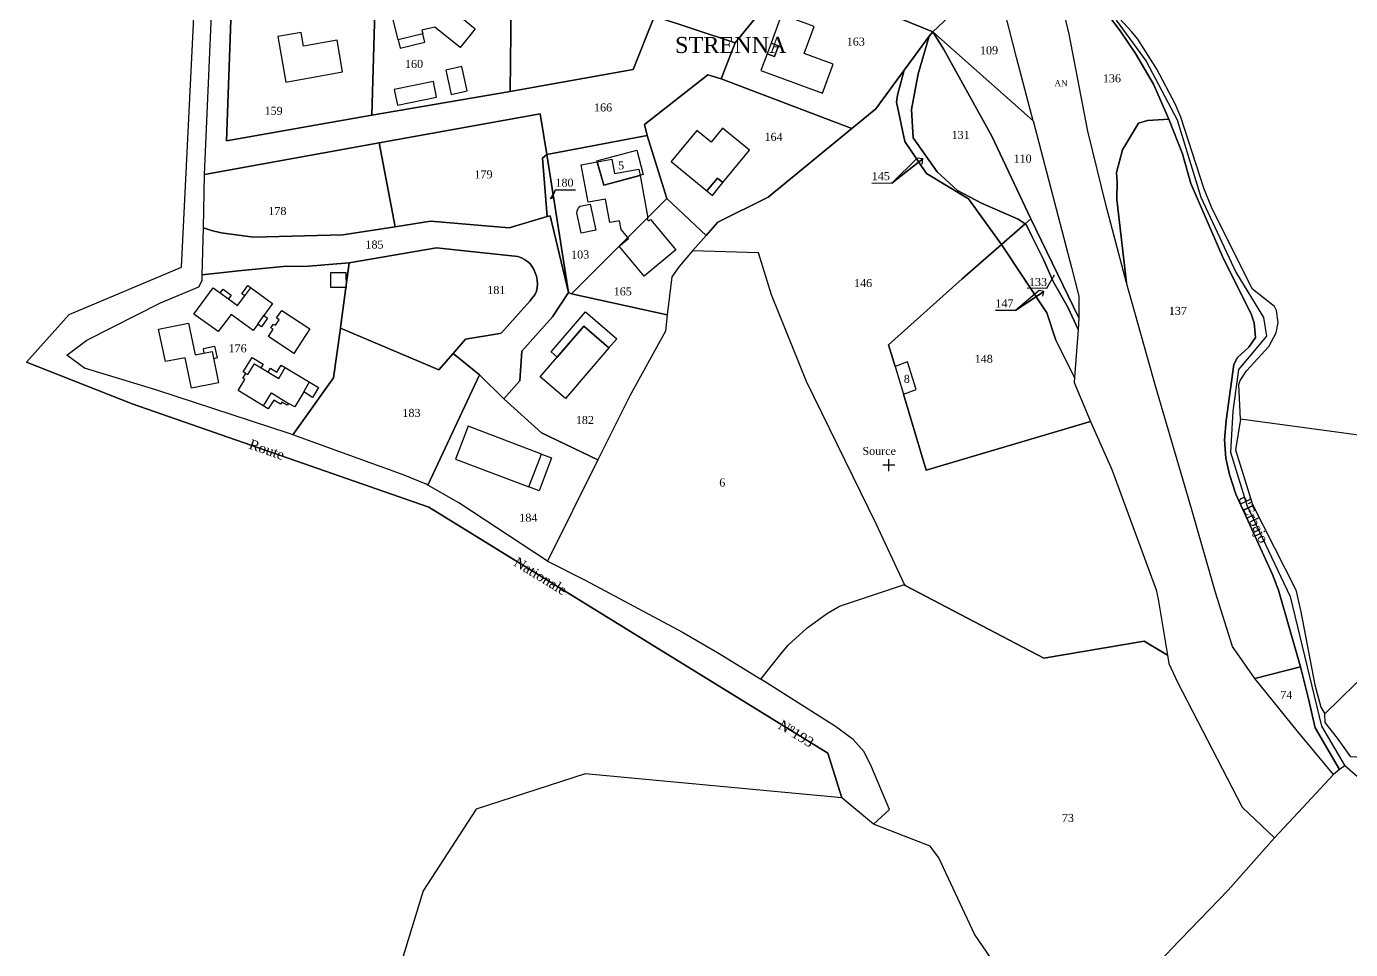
# Model space of a CAD drawing. Extents: x 1208069 to 1208800, y 6151633 to 6153055.
# Drawn here: x 1208068.9 to 1208399.7, y 6152593.2 to 6152823.7 of the extents above; entities that cross this region are included whole.
import ezdxf

# ---------------------------------------------------------------- set-up
doc = ezdxf.new("R2010")
doc.units = 0
doc.linetypes.add('CONTINU', pattern=[0])
doc.layers.get('0').update_dxf_attribs({"linetype": 'CONTINU'})
for name, color, linetype in [('1LIEUDIT', 7, 'CONTINU'), ('1PARCELLE', 7, 'CONTINU'), ('1SECTION', 7, 'CONTINU'), ('1SUBDSECT', 7, 'CONTINU'), ('1TROUPARCELLE', 7, 'CONTINU'), ('1ZONCOMM', 7, 'CONTINU'), ('3BATIDUR', 7, 'CONTINU'), ('3BATILEGER', 7, 'CONTINU'), ('3CALVAIRE', 7, 'CONTINU'), ('3CALVAIRETEX', 7, 'CONTINU'), ('3FISCLINE', 7, 'CONTINUOUS'), ('3FLECHEPAR', 7, 'CONTINU'), ('3LIEUDITTEX', 7, 'CONTINU'), ('3PARCELLETEX', 7, 'CONTINU'), ('3PISCINE', 7, 'CONTINUOUS'), ('3ZONCOMMTEX', 7, 'CONTINU')]:
    doc.layers.add(name, color=color, linetype=linetype)
doc.styles.get("Standard").update_dxf_attribs({"font": 'Times New Roman'})

# ---------------------------------------------------------------- blocks, each defined once
blk = doc.blocks.new('DETATOPO')
for points in [[(-1.5, 0), (1.5, 0)], [(0, -1.5), (0, 1.5)]]:
    blk.add_lwpolyline(points)

msp = doc.modelspace()

# ---------------------------------------------------------------- linework, layer by layer
at = {"layer": '1LIEUDIT'}
for points in [[(1208314.12, 6152584.87), (1208305.82, 6152596.95), (1208296.86, 6152616.06), (1208294.71, 6152618.97), (1208280.54, 6152624.46), (1208272.68, 6152631.04), (1208269.15, 6152642.18), (1208169.44, 6152703.63), (1208095.33, 6152729.45), (1208068.94, 6152739.84), (1208079.58, 6152751.73), (1208107.63, 6152763.56), (1208118.57, 6152984.8)], [(1208427.49, 6152613.71), (1208398.34, 6152639.04), (1208396.98, 6152638.16), (1208390.87, 6152648.51), (1208389.25, 6152655.8), (1208387.25, 6152663.76), (1208381.76, 6152682.93), (1208380.23, 6152686.83), (1208371.11, 6152706.88), (1208369.52, 6152711.79), (1208368.62, 6152715.92), (1208368.24, 6152720.47), (1208368.63, 6152725.28), (1208370.55, 6152739.24), (1208371.51, 6152740.99), (1208374.35, 6152743.62), (1208375.96, 6152746.02), (1208375.69, 6152749.72), (1208375.02, 6152751.66), (1208367.72, 6152766.27), (1208359.82, 6152784.49), (1208357.73, 6152791.88), (1208354.32, 6152800.58), (1208350.49, 6152809.33), (1208346.06, 6152816.98), (1208342.16, 6152822.58), (1208338.08, 6152828.07)], [(1208338.08, 6152828.07), (1208342.16, 6152822.58), (1208346.06, 6152816.98), (1208350.49, 6152809.33), (1208354.32, 6152800.58), (1208357.73, 6152791.88), (1208359.82, 6152784.49), (1208367.72, 6152766.27), (1208375.02, 6152751.66), (1208375.69, 6152749.72), (1208375.96, 6152746.02), (1208374.35, 6152743.62), (1208371.51, 6152740.99), (1208370.55, 6152739.24), (1208368.63, 6152725.28), (1208368.24, 6152720.47), (1208368.62, 6152715.92), (1208369.52, 6152711.79), (1208371.11, 6152706.88), (1208380.23, 6152686.83), (1208381.76, 6152682.93), (1208387.25, 6152663.76), (1208389.25, 6152655.8), (1208390.87, 6152648.51), (1208396.98, 6152638.16), (1208395.48, 6152636.87), (1208387.8, 6152628.63), (1208380.77, 6152621.08), (1208369.17, 6152607.97), (1208354.96, 6152593.21), (1208344.14, 6152581.55)]]:
    msp.add_lwpolyline(points, dxfattribs=at)
at = {"layer": '1PARCELLE'}
for points in [[(1208219.58, 6152851.13), (1208224.48, 6152863.78), (1208238.1, 6152858.42), (1208248.78, 6152854.16), (1208273.06, 6152844.83), (1208269.18, 6152833.12), (1208259.71, 6152836.5), (1208245.97, 6152819.61), (1208225.86, 6152826.29), (1208219.58, 6152851.13)], [(1208189.75, 6152807.5), (1208190.24, 6152844.19), (1208219.58, 6152851.13), (1208225.86, 6152826.29), (1208225.75, 6152826.09), (1208220.5, 6152813), (1208189.75, 6152807.5)], [(1208156.2, 6152836.04), (1208190.24, 6152844.19), (1208189.75, 6152807.5), (1208155.26, 6152801.53), (1208156.2, 6152836.04)], [(1208303.76, 6152830.35), (1208295.37, 6152822.34), (1208269.18, 6152833.12), (1208273.06, 6152844.83), (1208283.58, 6152840.66), (1208302.01, 6152831.24), (1208303.76, 6152830.35)], [(1208305.19, 6152831.7), (1208303.76, 6152830.35), (1208295.37, 6152822.34), (1208320.48, 6152800.16), (1208316.26, 6152815.94), (1208312.54, 6152830.69), (1208311.2, 6152837.25), (1208305.19, 6152831.7)], [(1208354.32, 6152800.58), (1208349.04, 6152800.24), (1208346.74, 6152799.59), (1208342.77, 6152792.93), (1208341.26, 6152787.27), (1208341.41, 6152784.92), (1208341.38, 6152780.48), (1208343.79, 6152759.66), (1208338.71, 6152778.94), (1208334.14, 6152797.58), (1208329.42, 6152821.78), (1208326.15, 6152835.93), (1208325.65, 6152838.8), (1208330.12, 6152832.58), (1208333.75, 6152830.87), (1208335.83, 6152830.78), (1208338.08, 6152828.07), (1208342.16, 6152822.58), (1208346.06, 6152816.98), (1208350.49, 6152809.33), (1208354.32, 6152800.58)], [(1208120.12, 6152827.59), (1208156.2, 6152836.04), (1208155.26, 6152801.53), (1208118.89, 6152795.16), (1208120.12, 6152827.59)], [(1208269.18, 6152833.12), (1208295.37, 6152822.34), (1208294.45, 6152821.25), (1208291.74, 6152817.56), (1208288.24, 6152812.79), (1208281.17, 6152803.16), (1208275.13, 6152798.19), (1208242.47, 6152810.63), (1208245.97, 6152819.61), (1208259.71, 6152836.5), (1208269.18, 6152833.12)], [(1208288.24, 6152812.79), (1208291.74, 6152817.56), (1208294.45, 6152821.25), (1208291.75, 6152811.85), (1208290.03, 6152802.93), (1208290.49, 6152795.87), (1208296.46, 6152787.38), (1208301.54, 6152782.7), (1208307.58, 6152779.57), (1208316.7, 6152775.6), (1208318.43, 6152774.41), (1208312.58, 6152769.29), (1208304.3, 6152780.62), (1208293.81, 6152787.01), (1208288.37, 6152794.98), (1208286.29, 6152804.83), (1208286.55, 6152806.53), (1208288.24, 6152812.79)], [(1208295.37, 6152822.34), (1208298.13, 6152817.95), (1208310.13, 6152796.28), (1208319.86, 6152775.66), (1208318.43, 6152774.41), (1208316.7, 6152775.6), (1208307.58, 6152779.57), (1208301.54, 6152782.7), (1208296.46, 6152787.38), (1208290.49, 6152795.87), (1208290.03, 6152802.93), (1208291.75, 6152811.85), (1208294.45, 6152821.25), (1208295.37, 6152822.34)], [(1208295.37, 6152822.34), (1208320.48, 6152800.16), (1208329.99, 6152763.48), (1208331.9, 6152756.36), (1208331.88, 6152750.9), (1208319.86, 6152775.66), (1208310.13, 6152796.28), (1208298.13, 6152817.95), (1208295.37, 6152822.34)], [(1208228.95, 6152780.72), (1208224, 6152796.45), (1208223.31, 6152799.26), (1208239.21, 6152811.66), (1208242.47, 6152810.63), (1208275.13, 6152798.19), (1208254.24, 6152781.04), (1208241.7, 6152774.83), (1208238.74, 6152771.54), (1208228.95, 6152780.72)], [(1208288.48, 6152684.05), (1208288.34, 6152684.34), (1208281.21, 6152699.5), (1208263.85, 6152735), (1208255.04, 6152756.71), (1208251.87, 6152767.2), (1208235.32, 6152767.71), (1208238.74, 6152771.54), (1208241.7, 6152774.83), (1208254.24, 6152781.04), (1208275.13, 6152798.19), (1208281.17, 6152803.16), (1208288.24, 6152812.79), (1208286.55, 6152806.53), (1208286.29, 6152804.83), (1208288.37, 6152794.98), (1208293.81, 6152787.01), (1208304.3, 6152780.62), (1208312.58, 6152769.29), (1208302.71, 6152760.65), (1208284.31, 6152744.22), (1208285.95, 6152738.76), (1208288.02, 6152731.89), (1208293.75, 6152712.85), (1208334.79, 6152725), (1208340.12, 6152713.06), (1208351.16, 6152682.96), (1208351.66, 6152680.7), (1208354.02, 6152666.67), (1208348.19, 6152670.18), (1208323.12, 6152665.89), (1208288.48, 6152684.05)], [(1208157.09, 6152794.62), (1208197.28, 6152801.88), (1208198.94, 6152791.72), (1208197.83, 6152790.82), (1208199.07, 6152776.22), (1208189.54, 6152773.4), (1208169.9, 6152775.06), (1208161.03, 6152773.65), (1208157.09, 6152794.62)], [(1208387.25, 6152663.76), (1208375.84, 6152660.88), (1208370.26, 6152668.82), (1208365.97, 6152682.34), (1208360.08, 6152702.94), (1208351.06, 6152733.62), (1208343.79, 6152759.66), (1208341.38, 6152780.48), (1208341.41, 6152784.92), (1208341.26, 6152787.27), (1208342.77, 6152792.93), (1208346.74, 6152799.59), (1208349.04, 6152800.24), (1208354.32, 6152800.58), (1208357.73, 6152791.88), (1208359.82, 6152784.49), (1208367.72, 6152766.27), (1208375.02, 6152751.66), (1208375.69, 6152749.72), (1208375.96, 6152746.02), (1208374.35, 6152743.62), (1208371.51, 6152740.99), (1208370.55, 6152739.24), (1208368.63, 6152725.28), (1208368.24, 6152720.47), (1208368.62, 6152715.92), (1208369.52, 6152711.79), (1208371.11, 6152706.88), (1208380.23, 6152686.83), (1208381.76, 6152682.93), (1208387.25, 6152663.76)], [(1208113.13, 6152773.45), (1208113.42, 6152786.73), (1208157.09, 6152794.62), (1208161.03, 6152773.65), (1208148.01, 6152771.63), (1208125.64, 6152771.12), (1208117.61, 6152772.19), (1208115.16, 6152772.76), (1208113.13, 6152773.45)], [(1208204.37, 6152757.26), (1208198.94, 6152791.72), (1208224, 6152796.45), (1208228.95, 6152780.72), (1208205.14, 6152756.97), (1208204.37, 6152757.26)], [(1208198.94, 6152791.72), (1208204.37, 6152757.26), (1208199.75, 6152776.42), (1208199.07, 6152776.22), (1208197.83, 6152790.82), (1208198.94, 6152791.72)], [(1208213.2, 6152784.03), (1208211.43, 6152790.16), (1208221.44, 6152792.84), (1208223.01, 6152786.74), (1208213.2, 6152784.03)], [(1208205.14, 6152756.97), (1208228.95, 6152780.72), (1208238.74, 6152771.54), (1208235.32, 6152767.71), (1208231.97, 6152763.77), (1208230.21, 6152761.14), (1208229.01, 6152751.72), (1208205.14, 6152756.97)], [(1208149.6, 6152764.71), (1208138.42, 6152763.74), (1208133.92, 6152763.86), (1208121.87, 6152762.64), (1208112.87, 6152761.67), (1208113.13, 6152773.45), (1208115.16, 6152772.76), (1208117.61, 6152772.19), (1208125.64, 6152771.12), (1208148.01, 6152771.63), (1208161.03, 6152773.65), (1208169.9, 6152775.06), (1208189.54, 6152773.4), (1208199.07, 6152776.22), (1208199.75, 6152776.42), (1208204.37, 6152757.26), (1208200.4, 6152751.15), (1208192.71, 6152742.58), (1208192.18, 6152735.17), (1208188.21, 6152730.69), (1208182.09, 6152736.67), (1208175.52, 6152742.01), (1208178.66, 6152745.62), (1208187.18, 6152747), (1208187.58, 6152747.18), (1208194.66, 6152755.11), (1208195.22, 6152755.74), (1208195.91, 6152756.68), (1208196.34, 6152757.56), (1208196.55, 6152758.46), (1208196.62, 6152759.45), (1208196.54, 6152760.35), (1208196.36, 6152761.32), (1208196.07, 6152762.21), (1208195.69, 6152763.01), (1208195.16, 6152763.86), (1208194.76, 6152764.4), (1208194.12, 6152765.01), (1208193.4, 6152765.52), (1208192.59, 6152765.96), (1208191.74, 6152766.22), (1208171.37, 6152768.39), (1208149.6, 6152764.71)], [(1208312.58, 6152769.29), (1208318.43, 6152774.41), (1208318.68, 6152774.24), (1208320.27, 6152770.99), (1208323, 6152765.48), (1208325.44, 6152760.01), (1208329.15, 6152753.57), (1208331.7, 6152748.03), (1208330.76, 6152736.07), (1208326.12, 6152745.32), (1208323.87, 6152752.2), (1208312.58, 6152769.29)], [(1208318.43, 6152774.41), (1208319.86, 6152775.66), (1208331.88, 6152750.9), (1208331.7, 6152748.03), (1208329.15, 6152753.57), (1208325.44, 6152760.01), (1208323, 6152765.48), (1208320.27, 6152770.99), (1208318.68, 6152774.24), (1208318.43, 6152774.41)], [(1208147.37, 6152748.37), (1208147.39, 6152748.5), (1208149.6, 6152764.71), (1208171.37, 6152768.39), (1208191.74, 6152766.22), (1208192.59, 6152765.96), (1208193.4, 6152765.52), (1208194.12, 6152765.01), (1208194.76, 6152764.4), (1208195.16, 6152763.86), (1208195.69, 6152763.01), (1208196.07, 6152762.21), (1208196.36, 6152761.32), (1208196.54, 6152760.35), (1208196.62, 6152759.45), (1208196.55, 6152758.46), (1208196.34, 6152757.56), (1208195.91, 6152756.68), (1208195.22, 6152755.74), (1208194.66, 6152755.11), (1208187.58, 6152747.18), (1208187.18, 6152747), (1208178.66, 6152745.62), (1208175.52, 6152742.01), (1208171.96, 6152737.93), (1208147.37, 6152748.37)], [(1208252.39, 6152660.66), (1208257.27, 6152666.76), (1208259.22, 6152669.18), (1208263.93, 6152673.39), (1208268.81, 6152676.97), (1208272.08, 6152678.88), (1208288.34, 6152684.34), (1208281.21, 6152699.5), (1208263.85, 6152735), (1208255.04, 6152756.71), (1208251.87, 6152767.2), (1208235.32, 6152767.71), (1208231.97, 6152763.77), (1208230.21, 6152761.14), (1208229.01, 6152751.72), (1208228.56, 6152747.6), (1208219.66, 6152731.49), (1208211.69, 6152715.44), (1208199.12, 6152690.13), (1208208.51, 6152685.41), (1208232.86, 6152672.46), (1208242.04, 6152667.09), (1208252.39, 6152660.66)], [(1208288.02, 6152731.89), (1208291.18, 6152733.01), (1208289.07, 6152739.91), (1208285.95, 6152738.76), (1208284.31, 6152744.22), (1208302.71, 6152760.65), (1208312.58, 6152769.29), (1208323.87, 6152752.2), (1208326.12, 6152745.32), (1208330.76, 6152736.07), (1208330.66, 6152734.78), (1208334.79, 6152725), (1208293.75, 6152712.85), (1208288.02, 6152731.89)], [(1208135.48, 6152721.71), (1208134.58, 6152722.04), (1208101.54, 6152732.84), (1208083.47, 6152738.36), (1208079.01, 6152741.57), (1208083.99, 6152745.34), (1208102.39, 6152754.67), (1208112.04, 6152758.65), (1208112.83, 6152760.28), (1208112.87, 6152761.67), (1208121.87, 6152762.64), (1208133.92, 6152763.86), (1208138.42, 6152763.74), (1208149.6, 6152764.71), (1208147.39, 6152748.5), (1208147.37, 6152748.37), (1208145.63, 6152735.92), (1208135.48, 6152721.71)], [(1208204.37, 6152757.26), (1208205.14, 6152756.97), (1208229.01, 6152751.72), (1208228.56, 6152747.6), (1208219.66, 6152731.49), (1208211.69, 6152715.44), (1208197.63, 6152722.23), (1208188.21, 6152730.69), (1208192.18, 6152735.17), (1208192.71, 6152742.58), (1208200.4, 6152751.15), (1208204.37, 6152757.26)], [(1208169.25, 6152709.13), (1208168.8, 6152709.39), (1208163.28, 6152711.65), (1208135.48, 6152721.71), (1208145.63, 6152735.92), (1208147.37, 6152748.37), (1208171.96, 6152737.93), (1208175.52, 6152742.01), (1208182.09, 6152736.67), (1208169.25, 6152709.13)], [(1208285.95, 6152738.76), (1208288.02, 6152731.89), (1208291.18, 6152733.01), (1208289.07, 6152739.91), (1208285.95, 6152738.76)], [(1208176.92, 6152704.76), (1208169.25, 6152709.13), (1208182.09, 6152736.67), (1208188.21, 6152730.69), (1208197.63, 6152722.23), (1208211.69, 6152715.44), (1208199.12, 6152690.13), (1208176.92, 6152704.76)], [(1208429.5, 6152717.33), (1208402.44, 6152721.51), (1208372.29, 6152725.61), (1208371.04, 6152717.96), (1208375.28, 6152704.29), (1208386.06, 6152683.01), (1208387.32, 6152677.54), (1208390.82, 6152659.23), (1208392.32, 6152653.73), (1208393.35, 6152652.02), (1208404.73, 6152663.21), (1208407.02, 6152665.14), (1208418.91, 6152673.86), (1208447.48, 6152691.24), (1208439.24, 6152702.96), (1208435.67, 6152708.94), (1208429.5, 6152717.33)], [(1208393.35, 6152652.02), (1208404.73, 6152663.21), (1208407.02, 6152665.14), (1208418.91, 6152673.86), (1208447.48, 6152691.24), (1208439.24, 6152702.96), (1208450.73, 6152712.36), (1208468.73, 6152705.88), (1208491.77, 6152697.21), (1208495.44, 6152695.34), (1208502.36, 6152690.96), (1208501.45, 6152690.08), (1208498.15, 6152685.32), (1208493.4, 6152678.92), (1208485.17, 6152665.98), (1208474.72, 6152650.11), (1208469.31, 6152642.3), (1208465.74, 6152636.9), (1208440.77, 6152638.75), (1208399.82, 6152641.27), (1208396.47, 6152645.96), (1208393.43, 6152649.89), (1208393.35, 6152652.02)], [(1208387.25, 6152663.76), (1208389.25, 6152655.8), (1208390.87, 6152648.51), (1208396.98, 6152638.16), (1208395.48, 6152636.87), (1208386.42, 6152647.76), (1208375.84, 6152660.88), (1208387.25, 6152663.76)]]:
    msp.add_lwpolyline(points, close=True, dxfattribs=at)
for points in [[(1208225.86, 6152826.29), (1208245.97, 6152819.61), (1208242.47, 6152810.63), (1208239.21, 6152811.66), (1208223.31, 6152799.26), (1208224, 6152796.45), (1208198.94, 6152791.72), (1208197.28, 6152801.88), (1208157.09, 6152794.62), (1208113.42, 6152786.73), (1208115.73, 6152840.13)], [(1208120.12, 6152827.59), (1208118.89, 6152795.16), (1208155.26, 6152801.53), (1208189.75, 6152807.5), (1208220.5, 6152813), (1208225.75, 6152826.09)], [(1208402.44, 6152721.51), (1208372.29, 6152725.61), (1208371.81, 6152734.31), (1208372.18, 6152735.26), (1208373.75, 6152737.72), (1208379.33, 6152743.8), (1208381.2, 6152747.21), (1208381.7, 6152749.74), (1208381.23, 6152752.73), (1208380.78, 6152753.79), (1208375.28, 6152758.11), (1208365.18, 6152778.18), (1208363.07, 6152783.34), (1208357.33, 6152801.05), (1208355.9, 6152804.39), (1208351.33, 6152813.05), (1208346.58, 6152820.55), (1208345.02, 6152822.48), (1208341.01, 6152826.77)], [(1208314.12, 6152584.87), (1208305.82, 6152596.95), (1208296.86, 6152616.06), (1208294.71, 6152618.97), (1208280.54, 6152624.46), (1208284.56, 6152628.15), (1208280.08, 6152638.82), (1208278.22, 6152642.5), (1208275.49, 6152645.62), (1208271.1, 6152648.84), (1208252.39, 6152660.66), (1208257.27, 6152666.76), (1208259.22, 6152669.18), (1208263.93, 6152673.39), (1208268.81, 6152676.97), (1208272.08, 6152678.88), (1208288.34, 6152684.34), (1208288.48, 6152684.05), (1208323.12, 6152665.89), (1208348.19, 6152670.18), (1208354.02, 6152666.67), (1208354.02, 6152666.67), (1208354.38, 6152664.63), (1208356.51, 6152659.96), (1208372.68, 6152628.72), (1208380.77, 6152621.08), (1208369.17, 6152607.97), (1208354.96, 6152593.21), (1208344.14, 6152581.55)]]:
    msp.add_lwpolyline(points, dxfattribs=at)
at = {"layer": '1SECTION'}
for points in [[(1208314.12, 6152584.87), (1208305.82, 6152596.95), (1208296.86, 6152616.06), (1208294.71, 6152618.97), (1208280.54, 6152624.46), (1208272.68, 6152631.04), (1208269.15, 6152642.18), (1208169.44, 6152703.63), (1208095.33, 6152729.45), (1208068.94, 6152739.84), (1208079.58, 6152751.73), (1208107.63, 6152763.56), (1208118.57, 6152984.8), (1208118.78, 6153053.29), (1208131.3, 6153054.3), (1208150.49, 6153054.81), (1208169.85, 6153050.05), (1208188.46, 6153043.63), (1208217.72, 6153045.84), (1208256.95, 6153044.78), (1208282.58, 6153043.2), (1208303.16, 6153040.18), (1208404.16, 6153015.8)], [(1208427.49, 6152613.71), (1208398.34, 6152639.04), (1208396.98, 6152638.16), (1208395.48, 6152636.87), (1208387.8, 6152628.63), (1208387.8, 6152628.63), (1208380.77, 6152621.08), (1208369.17, 6152607.97), (1208354.96, 6152593.21), (1208344.14, 6152581.55)]]:
    msp.add_lwpolyline(points, dxfattribs=at)
at = {"layer": '1SUBDSECT'}
for points in [[(1208314.12, 6152584.87), (1208305.82, 6152596.95), (1208296.86, 6152616.06), (1208294.71, 6152618.97), (1208280.54, 6152624.46), (1208272.68, 6152631.04), (1208269.15, 6152642.18), (1208169.44, 6152703.63), (1208095.33, 6152729.45), (1208068.94, 6152739.84), (1208079.58, 6152751.73), (1208107.63, 6152763.56), (1208118.57, 6152984.8), (1208118.78, 6153053.29), (1208131.3, 6153054.3), (1208150.49, 6153054.81), (1208169.85, 6153050.05), (1208188.46, 6153043.63), (1208217.72, 6153045.84), (1208256.95, 6153044.78), (1208282.58, 6153043.2), (1208303.16, 6153040.18), (1208404.16, 6153015.8)], [(1208427.49, 6152613.71), (1208398.34, 6152639.04), (1208396.98, 6152638.16), (1208395.48, 6152636.87), (1208387.8, 6152628.63), (1208387.8, 6152628.63), (1208380.77, 6152621.08), (1208369.17, 6152607.97), (1208354.96, 6152593.21), (1208344.14, 6152581.55)]]:
    msp.add_lwpolyline(points, dxfattribs=at)
at = {"layer": '1TROUPARCELLE'}
msp.add_lwpolyline([(1208211.43, 6152790.16), (1208221.44, 6152792.84), (1208223.01, 6152786.74), (1208213.2, 6152784.03), (1208211.43, 6152790.16)], close=True, dxfattribs=at)
at = {"layer": '1ZONCOMM'}
for points in [[(1208341.19, 6152825.29), (1208348.7, 6152815.04), (1208356.4, 6152800.41), (1208362.38, 6152781.04), (1208371.09, 6152762.35), (1208378, 6152751.02), (1208378.73, 6152746.33), (1208371.77, 6152738.03), (1208370.35, 6152727.63), (1208369.79, 6152717.39), (1208373.81, 6152704.16), (1208384.65, 6152681.36), (1208392.45, 6152648.92), (1208398.34, 6152639.04)], [(1208341.19, 6152825.29), (1208348.7, 6152815.04), (1208356.4, 6152800.41), (1208362.38, 6152781.04), (1208371.09, 6152762.35), (1208378, 6152751.02), (1208378.73, 6152746.33), (1208371.77, 6152738.03), (1208370.35, 6152727.63), (1208369.79, 6152717.39), (1208373.81, 6152704.16), (1208384.65, 6152681.36), (1208392.45, 6152648.92), (1208398.34, 6152639.04)], [(1208341.19, 6152825.29), (1208348.7, 6152815.04), (1208356.4, 6152800.41), (1208362.38, 6152781.04), (1208371.09, 6152762.35), (1208378, 6152751.02), (1208378.73, 6152746.33), (1208371.77, 6152738.03), (1208370.35, 6152727.63), (1208369.79, 6152717.39), (1208373.81, 6152704.16), (1208384.65, 6152681.36), (1208392.45, 6152648.92), (1208398.34, 6152639.04)], [(1208068.94, 6152739.84), (1208095.33, 6152729.45), (1208169.44, 6152703.63), (1208269.15, 6152642.18), (1208272.68, 6152631.04)], [(1208068.94, 6152739.84), (1208095.33, 6152729.45), (1208169.44, 6152703.63), (1208269.15, 6152642.18), (1208272.68, 6152631.04)], [(1208068.94, 6152739.84), (1208095.33, 6152729.45), (1208169.44, 6152703.63), (1208269.15, 6152642.18), (1208272.68, 6152631.04)], [(1208068.94, 6152739.84), (1208095.33, 6152729.45), (1208169.44, 6152703.63), (1208269.15, 6152642.18), (1208272.68, 6152631.04)], [(1208272.68, 6152631.04), (1208208.5, 6152637.02), (1208181.3, 6152628.23), (1208168.05, 6152607.79), (1208153.74, 6152561.02), (1208152.89, 6152518.7), (1208147.2, 6152506.13), (1208120.21, 6152484.03), (1208111.92, 6152479.06), (1208104.06, 6152470.73), (1208108.02, 6152463), (1208194.54, 6152468.61), (1208216.65, 6152433.51), (1208240.06, 6152294.89)], [(1208272.68, 6152631.04), (1208208.5, 6152637.02), (1208181.3, 6152628.23), (1208168.05, 6152607.79), (1208153.74, 6152561.02), (1208152.89, 6152518.7), (1208147.2, 6152506.13), (1208120.21, 6152484.03), (1208111.92, 6152479.06), (1208104.06, 6152470.73), (1208108.02, 6152463), (1208194.54, 6152468.61), (1208216.65, 6152433.51), (1208240.06, 6152294.89)], [(1208272.68, 6152631.04), (1208208.5, 6152637.02), (1208181.3, 6152628.23), (1208168.05, 6152607.79), (1208153.74, 6152561.02), (1208152.89, 6152518.7), (1208147.2, 6152506.13), (1208120.21, 6152484.03), (1208111.92, 6152479.06), (1208104.06, 6152470.73), (1208108.02, 6152463), (1208194.54, 6152468.61), (1208216.65, 6152433.51), (1208240.06, 6152294.89)], [(1208272.68, 6152631.04), (1208208.5, 6152637.02), (1208181.3, 6152628.23), (1208168.05, 6152607.79), (1208153.74, 6152561.02), (1208152.89, 6152518.7), (1208147.2, 6152506.13), (1208120.21, 6152484.03), (1208111.92, 6152479.06), (1208104.06, 6152470.73), (1208108.02, 6152463), (1208194.54, 6152468.61), (1208216.65, 6152433.51), (1208240.06, 6152294.89)]]:
    msp.add_lwpolyline(points, dxfattribs=at)
at = {"layer": '3BATIDUR'}
for points in [[(1208155.94, 6152826.4), (1208156.06, 6152830.98), (1208165.17, 6152833.19), (1208165.47, 6152831.92), (1208172.29, 6152833.58), (1208173.12, 6152830.17), (1208172.15, 6152829.94), (1208172.95, 6152826.62), (1208175.89, 6152827.33), (1208181.05, 6152823.14), (1208177.32, 6152818.47), (1208171, 6152823.57), (1208167.73, 6152822.77), (1208167.94, 6152821.91), (1208161.78, 6152820.41), (1208160.08, 6152827.42), (1208155.94, 6152826.4)], [(1208267.84, 6152807.08), (1208270.48, 6152814.27), (1208263.24, 6152816.94), (1208265.74, 6152823.74), (1208257.6, 6152826.73), (1208254.97, 6152819.58), (1208256.85, 6152818.89), (1208255.86, 6152816.19), (1208253.99, 6152816.87), (1208252.45, 6152812.71), (1208267.84, 6152807.08)], [(1208133.77, 6152809.83), (1208147.93, 6152812.37), (1208146.54, 6152820.25), (1208138.18, 6152818.75), (1208137.55, 6152822.22), (1208131.73, 6152821.19), (1208133.77, 6152809.83)], [(1208175.07, 6152806.74), (1208179.07, 6152807.67), (1208177.68, 6152813.69), (1208173.68, 6152812.78), (1208175.07, 6152806.74)], [(1208238.94, 6152782.65), (1208241.58, 6152785.84), (1208242.95, 6152784.72), (1208249.59, 6152792.78), (1208242.87, 6152798.33), (1208239.98, 6152794.85), (1208236.44, 6152797.75), (1208230.03, 6152790), (1208238.94, 6152782.65)], [(1208207.52, 6152789.17), (1208211.5, 6152789.9), (1208213.2, 6152784.03), (1208222.24, 6152786.52), (1208224.11, 6152776.35), (1208224.11, 6152775.9), (1208219.18, 6152770.98), (1208217.51, 6152772.99), (1208217.11, 6152775.19), (1208214.66, 6152774.74), (1208213.58, 6152780.59), (1208209.24, 6152779.79), (1208207.52, 6152789.17)], [(1208211.5, 6152789.9), (1208215.17, 6152790.58), (1208215.84, 6152786.96), (1208221.96, 6152788.08), (1208222.24, 6152786.52), (1208213.2, 6152784.03), (1208211.5, 6152789.9)], [(1208219.36, 6152770.78), (1208219.18, 6152770.98), (1208224.11, 6152775.9), (1208224.11, 6152775.39), (1208224.33, 6152775.14), (1208224.81, 6152775.53), (1208231.15, 6152767.9), (1208223.28, 6152761.36), (1208217.05, 6152768.86), (1208219.36, 6152770.78)], [(1208145, 6152762.25), (1208148.73, 6152762.24), (1208148.8, 6152758.5), (1208144.97, 6152758.48), (1208145, 6152762.25)], [(1208110.78, 6152751.83), (1208115.59, 6152758.4), (1208117.29, 6152757.18), (1208118.04, 6152758.06), (1208120.06, 6152756.62), (1208119.4, 6152755.7), (1208121.7, 6152754.03), (1208123.47, 6152756.43), (1208122.76, 6152756.92), (1208124.28, 6152758.98), (1208130.4, 6152754.49), (1208128.2, 6152751.48), (1208129.14, 6152750.84), (1208127.65, 6152748.71), (1208126.71, 6152749.37), (1208125.56, 6152747.8), (1208120.05, 6152751.73), (1208116.8, 6152747.49), (1208110.78, 6152751.83)], [(1208129.41, 6152746.26), (1208130.59, 6152748.08), (1208130.02, 6152748.46), (1208130.62, 6152749.38), (1208131.17, 6152749.07), (1208132.09, 6152750.41), (1208131.39, 6152750.9), (1208132.73, 6152752.8), (1208139.7, 6152748.16), (1208135.71, 6152742.01), (1208129.41, 6152746.26)], [(1208101.89, 6152748.13), (1208109.41, 6152749.62), (1208111.05, 6152741.68), (1208115.32, 6152742.5), (1208116.89, 6152734.71), (1208110.16, 6152733.33), (1208108.57, 6152740.98), (1208103.66, 6152739.99), (1208101.89, 6152748.13)], [(1208197.31, 6152736.23), (1208208.16, 6152748.82), (1208214.44, 6152743.42), (1208203.58, 6152730.82), (1208197.31, 6152736.23)], [(1208121.83, 6152732.81), (1208123.48, 6152735.56), (1208123.02, 6152735.84), (1208123.78, 6152737.04), (1208124.26, 6152736.79), (1208125.9, 6152739.42), (1208131.97, 6152735.76), (1208133.61, 6152738.49), (1208141.9, 6152733.57), (1208140.41, 6152731.05), (1208138.21, 6152732.45), (1208135.95, 6152728.71), (1208134.37, 6152729.55), (1208134.04, 6152729.11), (1208132.77, 6152729.91), (1208132.4, 6152729.4), (1208130.72, 6152730.38), (1208129.35, 6152728.24), (1208121.83, 6152732.81)], [(1208285.95, 6152738.76), (1208288.02, 6152731.89), (1208291.18, 6152733.01), (1208289.07, 6152739.91), (1208285.95, 6152738.76)], [(1208197.62, 6152716.89), (1208179.28, 6152723.91), (1208176.15, 6152715.67), (1208194.49, 6152708.7), (1208197.62, 6152716.89)]]:
    msp.add_lwpolyline(points, close=True, dxfattribs=at)
at = {"layer": '3BATILEGER'}
for points in [[(1208168.46, 6152819.77), (1208167.94, 6152821.91), (1208161.78, 6152820.41), (1208162.3, 6152818.27), (1208168.46, 6152819.77)], [(1208255.86, 6152816.19), (1208256.85, 6152818.89), (1208254.97, 6152819.58), (1208253.99, 6152816.87), (1208255.86, 6152816.19)], [(1208240.3, 6152781.52), (1208242.95, 6152784.72), (1208241.58, 6152785.84), (1208238.94, 6152782.65), (1208240.3, 6152781.52)], [(1208201.54, 6152741.14), (1208200.01, 6152742.46), (1208208.59, 6152752.41), (1208216.4, 6152745.69), (1208214.44, 6152743.42), (1208208.16, 6152748.82), (1208201.54, 6152741.14)], [(1208194.49, 6152708.7), (1208197.62, 6152716.89), (1208200.15, 6152715.97), (1208197.01, 6152707.73), (1208194.49, 6152708.7)]]:
    msp.add_lwpolyline(points, close=True, dxfattribs=at)
at = {"layer": '3FISCLINE'}
for points in [[(1208123.47, 6152756.43), (1208125.03, 6152758.43)], [(1208117.29, 6152757.18), (1208119.4, 6152755.7)], [(1208126.71, 6152749.37), (1208128.2, 6152751.48)], [(1208113.32, 6152742.12), (1208113.16, 6152743.28), (1208115.9, 6152743.85), (1208116.57, 6152740.91), (1208115.67, 6152740.72)], [(1208123.78, 6152737.04), (1208123.1, 6152737.42), (1208125.3, 6152741.06), (1208128.06, 6152739.37), (1208127.49, 6152738.46)], [(1208129.3, 6152737.37), (1208129.93, 6152738.33), (1208131.5, 6152737.35), (1208132.6, 6152739.11), (1208133.61, 6152738.49)], [(1208138.21, 6152732.45), (1208139.62, 6152734.92)], [(1208128.18, 6152728.95), (1208130.14, 6152732.2), (1208134.37, 6152729.55)]]:
    msp.add_lwpolyline(points, dxfattribs=at)
at = {"layer": '3FLECHEPAR'}
for points in [[(1208292.73, 6152789.28), (1208292.88, 6152790.66), (1208285.13, 6152784.56), (1208292.88, 6152790.66), (1208291.5, 6152790.83), (1208285.12, 6152784.55), (1208280.12, 6152784.52)], [(1208199.82, 6152781.08), (1208199.92, 6152780.74), (1208201.09, 6152782.89), (1208199.92, 6152780.74), (1208200.25, 6152780.83), (1208201.09, 6152782.89), (1208206.1, 6152782.92)], [(1208318.94, 6152758.39), (1208323.84, 6152758.38), (1208325.75, 6152761.68)], [(1208322.86, 6152756.33), (1208323.1, 6152757.5), (1208316.03, 6152752.8), (1208323.09, 6152757.5), (1208321.91, 6152757.74), (1208316.02, 6152752.8), (1208311.01, 6152752.77)]]:
    msp.add_lwpolyline(points, dxfattribs=at)
at = {"layer": '3PISCINE'}
for points in [[(1208161.62, 6152804.06), (1208171.4, 6152806.06), (1208170.6, 6152809.98), (1208160.81, 6152807.98), (1208161.62, 6152804.06)], [(1208207.25, 6152778.85), (1208209.78, 6152779.32), (1208211.15, 6152772.86), (1208207.56, 6152772.1), (1208206.48, 6152777.2), (1208206.52, 6152777.63), (1208206.74, 6152778.27), (1208206.94, 6152778.56), (1208207.25, 6152778.85)]]:
    msp.add_lwpolyline(points, close=True, dxfattribs=at)

# ---------------------------------------------------------------- block references
at = {"layer": '3CALVAIRE', "rotation": 90}
msp.add_blockref('DETATOPO', (1208284.37, 6152714.16), dxfattribs=at)

# ---------------------------------------------------------------- texts
at = {"layer": '3CALVAIRETEX'}
msp.add_text('Source', height=2, dxfattribs=at).set_placement((1208277.78, 6152716.69))
at = {"layer": '3LIEUDITTEX'}
msp.add_text('STRENNA', height=4, dxfattribs=at).set_placement((1208230.98, 6152817.09))
at = {"layer": '3PARCELLETEX'}
for s, p in [('163', (1208273.87, 6152818.93)), ('109', (1208307.16, 6152816.76)), ('136', (1208337.86, 6152809.76)), ('166', (1208210.73, 6152802.49)), ('159', (1208128.41, 6152801.64)), ('131', (1208300.05, 6152795.62)), ('164', (1208253.33, 6152795.14)), ('110', (1208315.54, 6152789.71)), ('179', (1208180.86, 6152785.77)), ('5', (1208216.75, 6152788.02)), ('178', (1208129.35, 6152776.62)), ('133', (1208319.4, 6152758.89)), ('181', (1208184.06, 6152756.88)), ('146', (1208275.7, 6152758.62)), ('137', (1208354.34, 6152751.67)), ('148', (1208305.83, 6152739.7)), ('8', (1208288.12, 6152734.69)), ('183', (1208162.86, 6152726.19)), ('6', (1208242.03, 6152708.79)), ('74', (1208382.18, 6152655.75)), ('73', (1208327.62, 6152625.03))]:
    msp.add_text(s, height=2, dxfattribs=at).set_placement(p)
for s, rotation, p in [('160', 360, (1208163.5, 6152813.36)), ('180', 360, (1208201.09, 6152783.69)), ('145', 360, (1208280.11, 6152785.32)), ('185', 360, (1208153.62, 6152768.24)), ('103', 0.6, (1208205.02, 6152765.73)), ('165', 360, (1208215.64, 6152756.54)), ('147', 360, (1208311.01, 6152753.57)), ('176', 359.5, (1208119.41, 6152742.35)), ('182', 360, (1208206.19, 6152724.41)), ('184', 1.1, (1208192.08, 6152699.97))]:
    msp.add_text(s, height=2, rotation=rotation, dxfattribs=at).set_placement(p)
at = {"layer": '3SECTIONTEX'}
msp.add_text('AN', height=1.5, dxfattribs=at).set_placement((1208325.76, 6152808.79))
at = {"layer": '3ZONCOMMTEX'}
for s, rotation, p in [('Route', 340.8, (1208124.31, 6152718.34)), ('Route', 340.8, (1208124.31, 6152718.34)), ('Route', 340.8, (1208124.31, 6152718.34)), ('Route', 340.8, (1208124.31, 6152718.34)), ("d'Erbajo", 295.7, (1208371.66, 6152705.77)), ("d'Erbajo", 295.7, (1208371.66, 6152705.77)), ("d'Erbajo", 295.7, (1208371.66, 6152705.77)), ('Nationale', 328.5, (1208190.46, 6152689.2)), ('Nationale', 328.5, (1208190.46, 6152689.2)), ('Nationale', 328.5, (1208190.46, 6152689.2)), ('Nationale', 328.5, (1208190.46, 6152689.2)), ('Nº193', 328.5, (1208256.51, 6152648.51)), ('Nº193', 328.5, (1208256.51, 6152648.51)), ('Nº193', 328.5, (1208256.51, 6152648.51)), ('Nº193', 328.5, (1208256.51, 6152648.51))]:
    msp.add_text(s, height=2.5, rotation=rotation, dxfattribs=at).set_placement(p)

doc.saveas('drawing.dxf')
